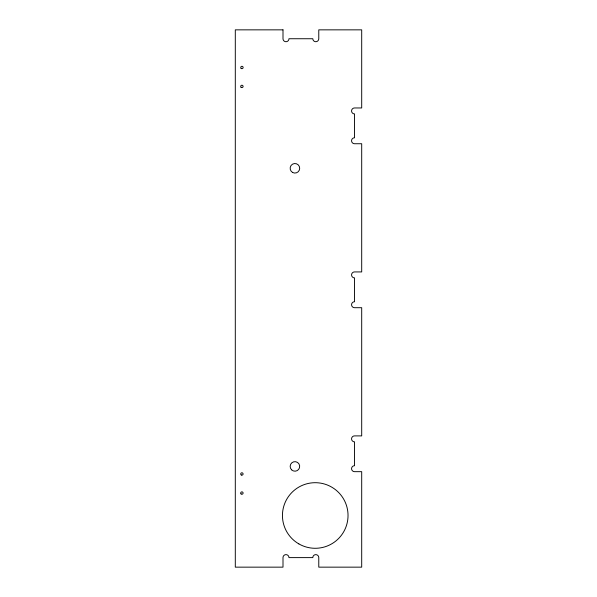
<?xml version="1.0" encoding="UTF-8"?>
<svg xmlns="http://www.w3.org/2000/svg" width="597" height="597" viewBox="0 0 597 597"><rect width="100%" height="100%" fill="white"/><g stroke="black" fill="none" stroke-linecap="round" stroke-linejoin="round"><path stroke-width="0.9" d="M283 29.85L235.3 29.85L235.3 567.15L283 567.15L283 557.613A2.978 2.978 0 0 1 285.978 554.628A2.978 2.978 0 0 1 288.963 557.613L312.813 557.613A2.978 2.978 0 0 1 315.791 554.628A2.978 2.978 0 0 1 318.776 557.613L318.776 567.15L361.7 567.15L361.7 471.667L354.551 471.667A2.978 2.978 0 0 1 351.566 468.69A2.978 2.978 0 0 1 354.551 465.705L354.551 441.855A2.978 2.978 0 0 1 351.566 438.877A2.978 2.978 0 0 1 354.551 435.892L361.7 435.892L361.7 307.701L354.551 307.701A2.978 2.978 0 0 1 351.566 304.724A2.978 2.978 0 0 1 354.551 301.739L354.551 277.889A2.978 2.978 0 0 1 351.566 274.911A2.978 2.978 0 0 1 354.551 271.926L361.7 271.926L361.7 143.735L354.551 143.735A2.978 2.978 0 0 1 351.566 140.75A2.978 2.978 0 0 1 354.551 137.773L354.551 113.923A2.978 2.978 0 0 1 351.566 110.938A2.978 2.978 0 0 1 354.551 107.96L361.7 107.96L361.7 29.85L318.776 29.85L318.776 38.738A2.978 2.978 0 0 1 315.791 41.715A2.978 2.978 0 0 1 312.813 38.738L288.963 38.738A2.978 2.978 0 0 1 285.978 41.715A2.978 2.978 0 0 1 283 38.738L283 29.85M241.307 475.003A1.194 1.194 0 0 0 243.091 473.973A1.194 1.194 0 0 0 241.307 472.943A1.194 1.194 0 0 0 241.307 475.003M241.054 493.898A1.194 1.194 0 0 0 243.054 493.361A1.194 1.194 0 0 0 241.591 491.906A1.194 1.194 0 0 0 241.054 493.898M241.054 87.259A1.194 1.194 0 0 0 243.054 86.722A1.194 1.194 0 0 0 241.591 85.259A1.194 1.194 0 0 0 241.054 87.259M241.098 68.334A1.194 1.194 0 0 0 243.091 67.797A1.194 1.194 0 0 0 241.636 66.334A1.194 1.194 0 0 0 241.098 68.334M291.552 469.794A4.769 4.769 0 0 0 299.53 467.66A4.769 4.769 0 0 0 293.687 461.817A4.769 4.769 0 0 0 291.552 469.794M292.537 172.429A4.769 4.769 0 0 0 299.694 168.302A4.769 4.769 0 0 0 292.537 164.168A4.769 4.769 0 0 0 292.537 172.429M298.843 543.889A32.79 32.79 0 0 0 348.036 515.487A32.79 32.79 0 0 0 298.843 487.092A32.79 32.79 0 0 0 298.843 543.889"/></g></svg>
